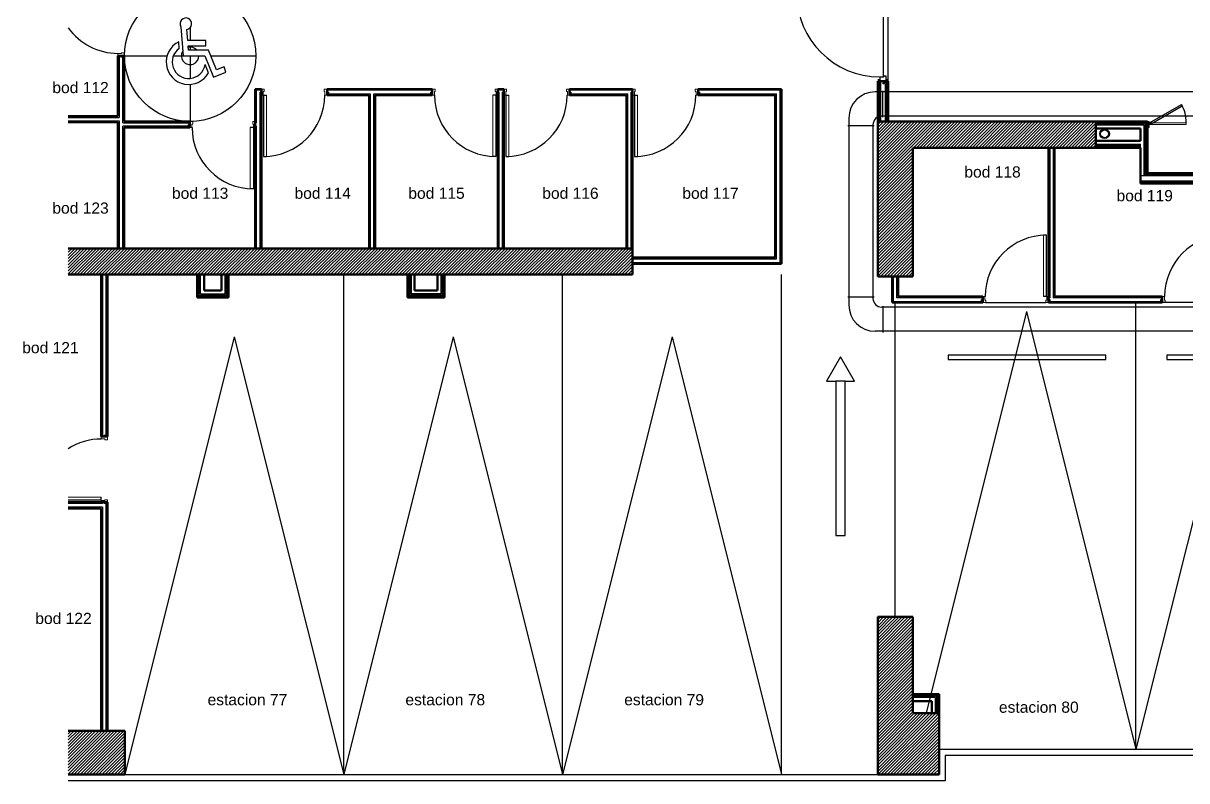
# Model space of a CAD drawing. Header units: millimetres. Extents: x -42700 to 155289, y -7931 to 68797.
# Drawn here: x 354 to 13645, y 24580 to 33230 of the extents above; entities that cross this region are included whole.
import ezdxf

# ---------------------------------------------------------------- set-up
doc = ezdxf.new("R2010")
doc.units = ezdxf.units.MM
doc.layers.add('01 arquitectura', color=8, linetype='Continuous')
doc.layers.add('3 bandejas', color=113, linetype='Continuous', lineweight=25)
doc.styles.add('Arial_4', font='arial.ttf', dxfattribs={"height": 0.1275})

msp = doc.modelspace()

# ---------------------------------------------------------------- hatches: boundary and pattern name
at = {"layer": '01 arquitectura'}
h = msp.add_hatch(dxfattribs=at)
h.set_pattern_fill('_USER', color=9, scale=24.999937, angle=45, style=0, pattern_type=0)
h.set_pattern_definition([(45, (10114.72, 24649.628), (-17.677625, 17.677625), [])])
h.paths.add_polyline_path([(12604.713, 32109.61), (10114.72, 32109.61), (10114.72, 30339.614), (10514.719, 30339.614), (10514.719, 31809.61), (12604.713, 31809.61)])
h = msp.add_hatch(dxfattribs=at)
h.set_pattern_fill('_USER', color=9, scale=24.999937, angle=45, style=0, pattern_type=0)
h.set_pattern_definition([(45, (10114.72, 24649.628), (-17.67763, 17.67763), [])])
h.paths.add_polyline_path([(10114.72, 26449.624), (10114.72, 24649.628), (10814.718, 24649.628), (10814.718, 25349.627), (10514.719, 25349.627), (10514.719, 26449.624)])

# ---------------------------------------------------------------- linework, layer by layer
at = {"layer": '01 arquitectura', "color": 8}
for p, q in [((10179.719, 32624.616), (10179.719, 33559.631)), ((10234.719, 32569.608), (10234.719, 33609.606)), ((2154.68, 33191.49), (2180.001, 32859.3)), ((2232.078, 33033.304), (2222.416, 33160.053)), ((2260.001, 33182.471), (2260.001, 33033.304)), ((2136.225, 32943.713), (2130.441, 33019.6)), ((2441.12, 33033.304), (2232.078, 33033.304)), ((2240.375, 32924.451), (2236.78, 32971.612)), ((2236.78, 32971.612), (2441.12, 32971.612)), ((2260.001, 32971.612), (2260.001, 32924.451)), ((2441.12, 32971.612), (2441.12, 33033.304)), ((1449.741, 32859.608), (1449.741, 32154.609)), ((1469.741, 32859.608), (1469.741, 32844.608)), ((1489.741, 32844.608), (1469.741, 32844.608)), ((1489.741, 32094.61), (1489.741, 32844.608)), ((1510.003, 32859.3), (1997.341, 32859.3)), ((2070.072, 32859.3), (2180.001, 32859.3)), ((2180.001, 32859.3), (2426.877, 32859.3)), ((2470.716, 32924.451), (2240.375, 32924.451)), ((2260.001, 32859.3), (2260.001, 32601.922)), ((2426.877, 32859.3), (2526.577, 32614.112)), ((2562.532, 32698.653), (2470.716, 32924.451)), ((2497.208, 32859.3), (3009.999, 32859.3)), ((2468.631, 32663.858), (2429.956, 32758.969)), ((2647.841, 32732.762), (2562.532, 32698.653)), ((2669.006, 32671.059), (2647.841, 32732.762)), ((2526.577, 32614.112), (2669.006, 32671.059)), ((10114.72, 32589.623), (10139.719, 32589.623)), ((10129.719, 32569.608), (10129.719, 32109.61)), ((10139.719, 32614.616), (10139.719, 32569.608)), ((10179.719, 32614.616), (10139.719, 32614.616)), ((10144.719, 32569.608), (10144.719, 32109.61)), ((10174.719, 32569.608), (10174.719, 32539.609)), ((10209.719, 32624.616), (10179.719, 32624.616)), ((10179.719, 32624.616), (10179.719, 32614.616)), ((10209.719, 32569.608), (10209.719, 32624.616)), ((10209.719, 32589.623), (10234.719, 32589.623)), ((2260.001, 32533.367), (2260.001, 32109.61)), ((3019.737, 32094.61), (3019.737, 32464.609)), ((3074.737, 32464.609), (3019.737, 32464.609)), ((3059.737, 30659.613), (3059.737, 32444.609)), ((3074.737, 32444.609), (3059.737, 32444.609)), ((5024.732, 32464.609), (3824.735, 32464.609)), ((3839.735, 32444.609), (3824.735, 32444.609)), ((3839.735, 32444.609), (3839.735, 32424.609)), ((5009.732, 32424.609), (5009.732, 32444.609)), ((5024.732, 32444.609), (5009.732, 32444.609)), ((5844.73, 32464.609), (5774.73, 32464.609)), ((5789.73, 32444.609), (5774.73, 32444.609)), ((5789.73, 30659.613), (5789.73, 32444.609)), ((5829.73, 30659.613), (5829.73, 32444.609)), ((5844.73, 32444.609), (5829.73, 32444.609)), ((7314.727, 32464.609), (6594.728, 32464.609)), ((6609.728, 32444.609), (6594.728, 32444.609)), ((6609.728, 32444.609), (6609.728, 32424.609)), ((7299.727, 30659.613), (7299.727, 32444.609)), ((7314.727, 32444.609), (7299.727, 32444.609)), ((8999.722, 32464.609), (8064.725, 32464.609)), ((8079.725, 32444.609), (8064.725, 32444.609)), ((8079.725, 32444.609), (8079.725, 32424.609)), ((8999.722, 30499.614), (8999.722, 32464.609)), ((10219.719, 32554.608), (10174.719, 32554.608)), ((10204.719, 32539.609), (10174.719, 32539.609)), ((10204.719, 32109.61), (10204.719, 32539.609)), ((10219.719, 32109.61), (10219.719, 32554.608)), ((3097.265, 32409.609), (3132.265, 32409.609)), ((3097.265, 32409.609), (3097.265, 31709.611)), ((3839.735, 32424.609), (4319.734, 32424.609)), ((4319.734, 30659.613), (4319.734, 32424.609)), ((4359.734, 30659.613), (4359.734, 32424.609)), ((4359.734, 32424.609), (5009.732, 32424.609)), ((5752.202, 32409.609), (5717.202, 32409.609)), ((5752.202, 32409.609), (5752.202, 31709.611)), ((5867.258, 32409.609), (5902.258, 32409.609)), ((5867.258, 32409.609), (5867.258, 31709.611)), ((6609.728, 32424.609), (7259.727, 32424.609)), ((7259.727, 30659.613), (7259.727, 32424.609)), ((7337.255, 32409.609), (7372.255, 32409.609)), ((7337.255, 32409.609), (7337.255, 31709.611)), ((8079.725, 32424.609), (8959.722, 32424.609)), ((8959.722, 30539.614), (8959.722, 32424.609)), ((13219.712, 32094.61), (13583.442, 32304.609)), ((13583.442, 32304.609), (13593.442, 32287.289)), ((13229.712, 32077.289), (13593.442, 32287.289)), ((867.003, 32154.609), (1449.741, 32154.609)), ((867.003, 32114.61), (1449.741, 32114.61)), ((1449.741, 32114.61), (1449.741, 30659.613)), ((1489.741, 32094.61), (2254.739, 32094.61)), ((2239.739, 32054.61), (1489.741, 32054.61)), ((1489.741, 30659.613), (1489.741, 32054.61)), ((2254.739, 32074.61), (2239.739, 32074.61)), ((2239.739, 32054.61), (2239.739, 32074.61)), ((2982.209, 32039.61), (2947.209, 32039.61)), ((2982.209, 32039.61), (2982.209, 31339.612)), ((3019.737, 32094.61), (3004.737, 32094.61)), ((3019.737, 32054.61), (3004.737, 32054.61)), ((3019.737, 30659.613), (3019.737, 32054.61)), ((12604.713, 32094.61), (13179.712, 32094.61)), ((12604.713, 32084.61), (13169.712, 32084.61)), ((12604.713, 32069.61), (13154.712, 32069.61)), ((13154.712, 32069.61), (13154.712, 31489.611)), ((13169.712, 32084.61), (13169.712, 31489.611)), ((13179.712, 32094.61), (13179.712, 31489.611)), ((13219.712, 32094.61), (13229.712, 32077.289)), ((12079.715, 31809.61), (12079.715, 30094.615)), ((12119.715, 31809.61), (12119.715, 30094.615)), ((12604.713, 31849.61), (13114.712, 31849.61)), ((12604.713, 31834.61), (13114.712, 31834.61)), ((12604.713, 31824.61), (13114.712, 31824.61)), ((13114.712, 31809.61), (13114.712, 31849.61)), ((3097.265, 31709.611), (3132.265, 31709.611)), ((5752.202, 31709.611), (5717.202, 31709.611)), ((5867.258, 31709.611), (5902.258, 31709.611)), ((7337.255, 31709.611), (7372.255, 31709.611)), ((13179.712, 31519.611), (13194.712, 31519.611)), ((15009.707, 31504.611), (13179.712, 31504.611)), ((15024.707, 31489.611), (13114.712, 31489.611)), ((13114.712, 31429.611), (14129.709, 31429.611)), ((14114.71, 31414.611), (13114.712, 31414.611)), ((2982.209, 31339.612), (2947.209, 31339.612)), ((12042.187, 30809.613), (12007.187, 30809.613)), ((12042.187, 30109.615), (12042.187, 30809.613)), ((7314.727, 30539.614), (8959.722, 30539.614)), ((7314.727, 30499.614), (8999.722, 30499.614)), ((1259.742, 30359.614), (1259.742, 28509.619)), ((1299.742, 28524.619), (1299.742, 30359.614)), ((2354.739, 30114.615), (2354.739, 30359.614)), ((2364.739, 30124.615), (2364.739, 30359.614)), ((2379.739, 30139.615), (2379.739, 30359.614)), ((2659.738, 30139.615), (2659.738, 30359.614)), ((2674.738, 30124.615), (2674.738, 30359.614)), ((2684.738, 30114.615), (2684.738, 30359.614)), ((4014.735, 24649.628), (4014.735, 30359.614)), ((4759.733, 30359.614), (4759.733, 30114.615)), ((4769.733, 30359.614), (4769.733, 30124.615)), ((4784.733, 30359.614), (4784.733, 30139.615)), ((5124.732, 30359.614), (5124.732, 30139.615)), ((5139.732, 30359.614), (5139.732, 30124.615)), ((5149.732, 30359.614), (5149.732, 30114.615)), ((6514.729, 24649.628), (6514.729, 30359.614)), ((9014.722, 24649.628), (9014.722, 30359.614)), ((10294.719, 30054.615), (10294.719, 30339.614)), ((10334.719, 30094.615), (10334.719, 30339.614)), ((2354.739, 30114.615), (2684.738, 30114.615)), ((2364.739, 30124.615), (2674.738, 30124.615)), ((2379.739, 30139.615), (2659.738, 30139.615)), ((5149.732, 30114.615), (4759.733, 30114.615)), ((5139.732, 30124.615), (4769.733, 30124.615)), ((5124.732, 30139.615), (4784.733, 30139.615)), ((10294.719, 30054.615), (11299.717, 30054.615)), ((10314.719, 26449.624), (10314.719, 30039.615)), ((11314.717, 30094.615), (10334.719, 30094.615)), ((11314.717, 30074.615), (11299.717, 30074.615)), ((11299.717, 30054.615), (11299.717, 30074.615)), ((11349.724, 30039.615), (12034.74, 30039.615)), ((12042.187, 30109.615), (12007.187, 30109.615)), ((12079.715, 30094.615), (12064.715, 30094.615)), ((12079.715, 30074.615), (12064.715, 30074.615)), ((12079.715, 30074.615), (12079.715, 30054.615)), ((12079.715, 30054.615), (13349.711, 30054.615)), ((13364.711, 30094.615), (12119.715, 30094.615)), ((13064.712, 24939.628), (13064.712, 30039.615)), ((13349.711, 30054.615), (13349.711, 30074.615)), ((13364.711, 30074.615), (13349.711, 30074.615)), ((14114.702, 30039.615), (13364.711, 30039.615)), ((11814.715, 29939.615), (10667.218, 25349.627)), ((11814.715, 29939.615), (13064.712, 24939.628)), ((14314.709, 29939.615), (13064.712, 24939.628)), ((2764.738, 29649.616), (1514.741, 24649.628)), ((2764.738, 29649.616), (4014.735, 24649.628)), ((5264.732, 29649.616), (4014.735, 24649.628)), ((5264.732, 29649.616), (6514.729, 24649.628)), ((7764.725, 29649.616), (6514.729, 24649.628)), ((7764.725, 29649.616), (9014.722, 24649.628)), ((9690.213, 29421.067), (9529.314, 29142.38)), ((9851.113, 29142.38), (9690.213, 29421.067)), ((12719.054, 29439.616), (10919.058, 29439.616)), ((10919.058, 29439.616), (10919.058, 29389.616)), ((10919.058, 29389.616), (12719.054, 29389.616)), ((12719.054, 29389.616), (12719.054, 29439.616)), ((15219.048, 29439.616), (13419.052, 29439.616)), ((13419.052, 29439.616), (13419.052, 29389.616)), ((13419.052, 29389.616), (15219.048, 29389.616)), ((9529.314, 29142.38), (9636.749, 29142.38)), ((9743.678, 29142.38), (9636.749, 29142.38)), ((9636.749, 29142.38), (9636.749, 27379.621)), ((9743.678, 29142.38), (9851.113, 29142.38)), ((9743.678, 27379.621), (9743.678, 29142.38)), ((1279.742, 28524.619), (1279.742, 28509.619)), ((1279.742, 28524.619), (1299.742, 28524.619)), ((1244.742, 27782.149), (867.003, 27782.149)), ((1244.742, 27782.149), (1244.742, 27817.148)), ((1259.742, 27744.621), (867.003, 27744.621)), ((1259.742, 27704.621), (867.003, 27704.621)), ((1259.742, 27759.62), (1259.742, 27744.621)), ((1259.742, 27704.621), (1259.742, 25149.627)), ((1279.742, 27759.62), (1279.742, 27744.621)), ((1299.742, 27744.621), (1279.742, 27744.621)), ((1299.742, 25149.627), (1299.742, 27744.621)), ((9636.749, 27379.621), (9743.678, 27379.621)), ((10799.718, 25554.626), (10514.719, 25554.626)), ((10789.718, 25544.626), (10514.719, 25544.626)), ((10774.718, 25529.626), (10514.719, 25529.626)), ((10774.718, 25349.627), (10774.718, 25529.626)), ((10789.718, 25349.627), (10789.718, 25544.626)), ((10799.718, 25349.627), (10799.718, 25554.626)), ((10814.718, 24939.628), (18154.699, 24939.628)), ((22194.689, 24869.628), (10884.718, 24869.628)), ((10884.718, 24869.628), (10884.718, 24579.628)), ((1514.741, 24649.628), (10114.72, 24649.628)), ((10884.718, 24579.628), (867.003, 24579.628))]:
    msp.add_line(p, q, dxfattribs=at)
at = {"layer": '01 arquitectura', "color": 8, "lineweight": 18}
for p, q in [((1434.741, 32884.615), (1434.741, 32859.608)), ((1474.741, 32884.615), (1434.741, 32884.615)), ((1504.741, 32894.615), (1474.741, 32894.615)), ((1474.741, 32894.615), (1474.741, 32884.615)), ((1504.741, 32859.608), (1504.741, 32894.615)), ((3104.712, 32479.609), (3074.737, 32479.609)), ((3094.783, 32409.609), (3094.783, 32449.609)), ((3094.783, 32449.609), (3104.712, 32449.609)), ((3104.712, 32449.609), (3104.712, 32479.609)), ((3824.735, 32479.609), (3789.728, 32479.609)), ((3789.728, 32479.609), (3789.728, 32449.609)), ((3789.728, 32449.609), (3799.728, 32449.609)), ((3799.728, 32449.609), (3799.728, 32409.609)), ((5024.732, 32479.609), (5059.74, 32479.609)), ((5049.74, 32449.609), (5049.74, 32409.609)), ((5059.74, 32449.609), (5049.74, 32449.609)), ((5059.74, 32479.609), (5059.74, 32449.609)), ((5744.755, 32479.609), (5774.73, 32479.609)), ((5744.755, 32449.609), (5744.755, 32479.609)), ((5754.684, 32449.609), (5744.755, 32449.609)), ((5754.684, 32409.609), (5754.684, 32449.609)), ((5874.705, 32479.609), (5844.73, 32479.609)), ((5864.776, 32409.609), (5864.776, 32449.609)), ((5864.776, 32449.609), (5874.705, 32449.609)), ((5874.705, 32449.609), (5874.705, 32479.609)), ((6594.728, 32479.609), (6559.721, 32479.609)), ((6559.721, 32479.609), (6559.721, 32449.609)), ((6559.721, 32449.609), (6569.721, 32449.609)), ((6569.721, 32449.609), (6569.721, 32409.609)), ((7344.701, 32479.609), (7314.727, 32479.609)), ((7334.772, 32409.609), (7334.772, 32449.609)), ((7334.772, 32449.609), (7344.701, 32449.609)), ((7344.701, 32449.609), (7344.701, 32479.609)), ((8064.725, 32479.609), (8029.717, 32479.609)), ((8029.717, 32479.609), (8029.717, 32449.609)), ((8029.717, 32449.609), (8039.717, 32449.609)), ((8039.717, 32449.609), (8039.717, 32409.609)), ((3074.737, 32409.609), (3094.783, 32409.609)), ((3132.265, 32409.609), (3132.265, 31709.611)), ((3799.728, 32409.609), (3824.735, 32409.609)), ((5049.74, 32409.609), (5024.732, 32409.609)), ((5717.202, 32409.609), (5717.202, 31709.611)), ((5774.73, 32409.609), (5754.684, 32409.609)), ((5844.73, 32409.609), (5864.776, 32409.609)), ((5902.258, 32409.609), (5902.258, 31709.611)), ((6569.721, 32409.609), (6594.728, 32409.609)), ((7314.727, 32409.609), (7334.772, 32409.609)), ((7372.255, 32409.609), (7372.255, 31709.611)), ((8039.717, 32409.609), (8064.725, 32409.609)), ((2254.739, 32109.61), (2289.747, 32109.61)), ((2279.747, 32039.61), (2254.739, 32039.61)), ((2279.747, 32079.61), (2279.747, 32039.61)), ((2289.747, 32079.61), (2279.747, 32079.61)), ((2289.747, 32109.61), (2289.747, 32079.61)), ((2947.209, 32039.61), (2947.209, 31339.612)), ((2974.762, 32109.61), (3004.737, 32109.61)), ((2974.762, 32079.61), (2974.762, 32109.61)), ((2984.691, 32079.61), (2974.762, 32079.61)), ((2984.691, 32039.61), (2984.691, 32079.61)), ((3004.737, 32039.61), (2984.691, 32039.61)), ((13194.712, 32109.61), (13214.712, 32109.61)), ((13214.712, 32039.61), (13194.712, 32039.61)), ((13214.712, 32109.61), (13214.712, 32039.61)), ((13219.712, 32094.61), (13639.711, 32094.61)), ((13219.712, 32074.61), (13219.712, 32094.61)), ((13639.711, 32074.61), (13219.712, 32074.61)), ((13639.711, 32094.61), (13639.711, 32074.61)), ((12007.187, 30109.615), (12007.187, 30809.613)), ((11339.724, 30109.615), (11314.717, 30109.615)), ((11314.717, 30039.615), (11349.724, 30039.615)), ((11339.724, 30069.615), (11339.724, 30109.615)), ((11349.724, 30069.615), (11339.724, 30069.615)), ((11349.724, 30039.615), (11349.724, 30069.615)), ((12044.669, 30069.615), (12034.74, 30069.615)), ((12034.74, 30069.615), (12034.74, 30039.615)), ((12034.74, 30039.615), (12064.715, 30039.615)), ((12064.715, 30109.615), (12044.669, 30109.615)), ((12044.669, 30109.615), (12044.669, 30069.615)), ((13389.719, 30109.615), (13364.711, 30109.615)), ((13364.711, 30039.615), (13399.719, 30039.615)), ((13389.719, 30069.615), (13389.719, 30109.615)), ((13399.719, 30069.615), (13389.719, 30069.615)), ((13399.719, 30039.615), (13399.719, 30069.615)), ((1244.742, 28484.611), (1244.742, 28509.619)), ((1284.742, 28484.611), (1244.742, 28484.611)), ((1284.742, 28474.611), (1284.742, 28484.611)), ((1314.742, 28474.611), (1284.742, 28474.611)), ((1314.742, 28509.619), (1314.742, 28474.611)), ((1244.742, 27817.148), (867.003, 27817.148)), ((1244.742, 27779.666), (1284.742, 27779.666)), ((1244.742, 27759.62), (1244.742, 27779.666)), ((1284.742, 27789.595), (1314.742, 27789.595)), ((1284.742, 27779.666), (1284.742, 27789.595)), ((1314.742, 27789.595), (1314.742, 27759.62))]:
    msp.add_line(p, q, dxfattribs=at)
at = {"layer": '01 arquitectura', "color": 8, "lineweight": 50}
for p, q in [((1434.741, 32859.608), (1434.741, 32169.609)), ((1504.741, 32859.608), (1434.741, 32859.608)), ((1504.741, 32109.61), (1504.741, 32859.608)), ((10234.719, 32569.608), (10114.72, 32569.608)), ((10114.72, 32569.608), (10114.72, 32109.61)), ((10234.719, 32109.61), (10234.719, 32569.608)), ((3004.737, 32479.609), (3004.737, 30659.613)), ((3074.737, 32479.609), (3004.737, 32479.609)), ((3074.737, 30659.613), (3074.737, 32479.609)), ((5024.732, 32479.609), (3824.735, 32479.609)), ((3824.735, 32479.609), (3824.735, 32409.609)), ((5024.732, 32409.609), (5024.732, 32479.609)), ((5774.73, 32479.609), (5774.73, 30659.613)), ((5844.73, 32479.609), (5774.73, 32479.609)), ((5844.73, 30659.613), (5844.73, 32479.609)), ((7314.727, 32479.609), (6594.728, 32479.609)), ((6594.728, 32479.609), (6594.728, 32409.609)), ((7314.727, 30659.613), (7314.727, 32479.609)), ((9014.722, 32479.609), (8064.725, 32479.609)), ((8064.725, 32479.609), (8064.725, 32409.609)), ((9014.722, 30484.614), (9014.722, 32479.609)), ((3824.735, 32409.609), (4304.734, 32409.609)), ((4304.734, 32409.609), (4304.734, 30659.613)), ((4374.734, 30659.613), (4374.734, 32409.609)), ((4374.734, 32409.609), (5024.732, 32409.609)), ((6594.728, 32409.609), (7244.727, 32409.609)), ((7244.727, 32409.609), (7244.727, 30659.613)), ((8064.725, 32409.609), (8944.722, 32409.609)), ((8944.722, 32409.609), (8944.722, 30554.613)), ((1434.741, 32169.609), (867.003, 32169.609)), ((867.003, 32099.61), (1434.741, 32099.61)), ((1434.741, 32099.61), (1434.741, 30659.613)), ((2254.739, 32109.61), (1504.741, 32109.61)), ((1504.741, 32039.61), (2254.739, 32039.61)), ((1504.741, 30659.613), (1504.741, 32039.61)), ((2254.739, 32039.61), (2254.739, 32109.61)), ((10514.719, 32109.61), (10114.72, 32109.61)), ((10114.72, 32109.61), (10114.72, 30339.614)), ((12604.713, 32109.61), (10514.719, 32109.61)), ((12604.713, 31809.61), (12604.713, 32109.61)), ((13194.712, 32109.61), (12604.713, 32109.61)), ((13194.712, 31519.611), (13194.712, 32109.61)), ((12604.713, 32029.61), (13114.712, 32029.61)), ((13114.712, 32029.61), (13114.712, 31889.61)), ((10514.719, 31809.61), (12604.713, 31809.61)), ((10514.719, 30339.614), (10514.719, 31809.61)), ((12064.715, 31809.61), (12064.715, 30039.615)), ((12134.714, 30109.615), (12134.714, 31809.61)), ((13114.712, 31889.61), (12604.713, 31889.61)), ((12604.713, 31809.61), (13114.712, 31809.61)), ((13114.712, 31809.61), (13114.712, 31399.611)), ((14994.707, 31519.611), (13194.712, 31519.611)), ((13114.712, 31399.611), (14114.71, 31399.611)), ((7314.727, 30659.613), (867.003, 30659.613)), ((7314.727, 30359.614), (7314.727, 30659.613)), ((8944.722, 30554.613), (7314.727, 30554.613)), ((7314.727, 30484.614), (9014.722, 30484.614)), ((867.003, 30359.614), (7314.727, 30359.614)), ((1244.742, 30359.614), (1244.742, 28509.619)), ((1314.742, 28509.619), (1314.742, 30359.614)), ((2339.739, 30359.614), (2339.739, 30099.615)), ((2419.739, 30179.614), (2419.739, 30359.614)), ((2619.738, 30359.614), (2619.738, 30179.614)), ((2699.738, 30099.615), (2699.738, 30359.614)), ((4744.733, 30359.614), (4744.733, 30099.615)), ((4824.733, 30179.614), (4824.733, 30359.614)), ((5084.732, 30359.614), (5084.732, 30179.614)), ((5164.732, 30099.615), (5164.732, 30359.614)), ((10114.72, 30339.614), (10514.719, 30339.614)), ((10279.719, 30339.614), (10279.719, 30039.615)), ((10349.719, 30109.615), (10349.719, 30339.614)), ((2619.738, 30179.614), (2419.739, 30179.614)), ((5084.732, 30179.614), (4824.733, 30179.614)), ((2339.739, 30099.615), (2699.738, 30099.615)), ((4744.733, 30099.615), (5164.732, 30099.615)), ((10279.719, 30039.615), (11314.717, 30039.615)), ((11314.717, 30109.615), (10349.719, 30109.615)), ((11314.717, 30039.615), (11314.717, 30109.615)), ((12064.715, 30039.615), (13364.711, 30039.615)), ((13364.711, 30109.615), (12134.714, 30109.615)), ((13364.711, 30039.615), (13364.711, 30109.615)), ((1244.742, 28509.619), (1314.742, 28509.619)), ((1314.742, 27759.62), (867.003, 27759.62)), ((867.003, 27689.621), (1244.742, 27689.621)), ((1244.742, 27689.621), (1244.742, 25149.627)), ((1314.742, 25149.627), (1314.742, 27759.62)), ((10514.719, 26449.624), (10114.72, 26449.624)), ((10114.72, 26449.624), (10114.72, 24649.628)), ((10514.719, 25349.627), (10514.719, 26449.624)), ((10814.718, 25569.626), (10514.719, 25569.626)), ((10814.718, 25349.627), (10814.718, 25569.626)), ((10514.719, 25489.626), (10734.718, 25489.626)), ((10734.718, 25489.626), (10734.718, 25349.627)), ((10814.718, 25349.627), (10514.719, 25349.627)), ((10814.718, 24649.628), (10814.718, 25349.627)), ((1514.741, 25149.627), (867.003, 25149.627)), ((1514.741, 24649.628), (1514.741, 25149.627)), ((867.003, 24649.628), (1514.741, 24649.628)), ((10114.72, 24649.628), (10814.718, 24649.628))]:
    msp.add_line(p, q, dxfattribs=at)
at = {"layer": '01 arquitectura', "color": 9, "linetype": 'Continuous'}
for p, q in [((867.003, 30650.122), (876.494, 30659.613)), ((867.003, 30614.767), (911.849, 30659.613)), ((867.003, 30579.411), (947.205, 30659.613)), ((867.003, 30544.056), (982.56, 30659.613)), ((867.003, 30508.701), (1017.915, 30659.613)), ((867.003, 30473.346), (1053.27, 30659.613)), ((867.003, 30437.99), (1088.626, 30659.613)), ((867.003, 30402.635), (1123.981, 30659.613)), ((867.003, 30367.28), (1159.336, 30659.613)), ((894.692, 30359.614), (1194.691, 30659.613)), ((930.047, 30359.614), (1230.047, 30659.613)), ((965.403, 30359.614), (1265.402, 30659.613)), ((1000.758, 30359.614), (1300.757, 30659.613)), ((1036.113, 30359.614), (1336.112, 30659.613)), ((1071.468, 30359.614), (1371.468, 30659.613)), ((1106.824, 30359.614), (1406.823, 30659.613)), ((1142.179, 30359.614), (1442.178, 30659.613)), ((1177.534, 30359.614), (1477.533, 30659.613)), ((1212.889, 30359.614), (1512.889, 30659.613)), ((1248.245, 30359.614), (1548.244, 30659.613)), ((1283.6, 30359.614), (1583.599, 30659.613)), ((1318.955, 30359.614), (1618.954, 30659.613)), ((1354.31, 30359.614), (1654.31, 30659.613)), ((1389.666, 30359.614), (1689.665, 30659.613)), ((1425.021, 30359.614), (1725.02, 30659.613)), ((1460.376, 30359.614), (1760.375, 30659.613)), ((1495.731, 30359.614), (1795.731, 30659.613)), ((1531.087, 30359.614), (1831.086, 30659.613)), ((1566.442, 30359.614), (1866.441, 30659.613)), ((1601.797, 30359.614), (1901.796, 30659.613)), ((1637.152, 30359.614), (1937.152, 30659.613)), ((1672.508, 30359.614), (1972.507, 30659.613)), ((1707.863, 30359.614), (2007.862, 30659.613)), ((1743.218, 30359.614), (2043.217, 30659.613)), ((1778.573, 30359.614), (2078.573, 30659.613)), ((1813.929, 30359.614), (2113.928, 30659.613)), ((1849.284, 30359.614), (2149.283, 30659.613)), ((1884.639, 30359.614), (2184.638, 30659.613)), ((1919.994, 30359.614), (2219.994, 30659.613)), ((1955.35, 30359.614), (2255.349, 30659.613)), ((1990.705, 30359.614), (2290.704, 30659.613)), ((2026.06, 30359.614), (2326.059, 30659.613)), ((2061.415, 30359.614), (2361.415, 30659.613)), ((2096.771, 30359.614), (2396.77, 30659.613)), ((2132.126, 30359.614), (2432.125, 30659.613)), ((2167.481, 30359.614), (2467.48, 30659.613)), ((2202.836, 30359.614), (2502.836, 30659.613)), ((2238.192, 30359.614), (2538.191, 30659.613)), ((2273.547, 30359.614), (2573.546, 30659.613)), ((2308.902, 30359.614), (2608.901, 30659.613)), ((2344.257, 30359.614), (2644.257, 30659.613)), ((2379.613, 30359.614), (2679.612, 30659.613)), ((2414.968, 30359.614), (2714.967, 30659.613)), ((2450.323, 30359.614), (2750.322, 30659.613)), ((2485.678, 30359.614), (2785.678, 30659.613)), ((2521.034, 30359.614), (2821.033, 30659.613)), ((2556.389, 30359.614), (2856.388, 30659.613)), ((2591.744, 30359.614), (2891.743, 30659.613)), ((2627.099, 30359.614), (2927.099, 30659.613)), ((2662.455, 30359.614), (2962.454, 30659.613)), ((2697.81, 30359.614), (2997.809, 30659.613)), ((2733.165, 30359.614), (3033.164, 30659.613)), ((2768.52, 30359.614), (3068.52, 30659.613)), ((2803.876, 30359.614), (3103.875, 30659.613)), ((2839.231, 30359.614), (3139.23, 30659.613)), ((2874.586, 30359.614), (3174.585, 30659.613)), ((2909.941, 30359.614), (3209.941, 30659.613)), ((2945.297, 30359.614), (3245.296, 30659.613)), ((2980.652, 30359.614), (3280.651, 30659.613)), ((3016.007, 30359.614), (3316.006, 30659.613)), ((3051.362, 30359.614), (3351.362, 30659.613)), ((3086.718, 30359.614), (3386.717, 30659.613)), ((3122.073, 30359.614), (3422.072, 30659.613)), ((3157.428, 30359.614), (3457.427, 30659.613)), ((3192.783, 30359.614), (3492.783, 30659.613)), ((3228.139, 30359.614), (3528.138, 30659.613)), ((3263.494, 30359.614), (3563.493, 30659.613)), ((3298.849, 30359.614), (3598.848, 30659.613)), ((3334.204, 30359.614), (3634.204, 30659.613)), ((3369.56, 30359.614), (3669.559, 30659.613)), ((3404.915, 30359.614), (3704.914, 30659.613)), ((3440.27, 30359.614), (3740.269, 30659.613)), ((3475.625, 30359.614), (3775.625, 30659.613)), ((3510.981, 30359.614), (3810.98, 30659.613)), ((3546.336, 30359.614), (3846.335, 30659.613)), ((3581.691, 30359.614), (3881.69, 30659.613)), ((3617.046, 30359.614), (3917.046, 30659.613)), ((3652.402, 30359.614), (3952.401, 30659.613)), ((3687.757, 30359.614), (3987.756, 30659.613)), ((3723.112, 30359.614), (4023.111, 30659.613)), ((3758.467, 30359.614), (4058.467, 30659.613)), ((3793.823, 30359.614), (4093.822, 30659.613)), ((3829.178, 30359.614), (4129.177, 30659.613)), ((3864.533, 30359.614), (4164.532, 30659.613)), ((3899.888, 30359.614), (4199.888, 30659.613)), ((3935.244, 30359.614), (4235.243, 30659.613)), ((3970.599, 30359.614), (4270.598, 30659.613)), ((4005.954, 30359.614), (4305.953, 30659.613)), ((4041.309, 30359.614), (4341.309, 30659.613)), ((4076.665, 30359.614), (4376.664, 30659.613)), ((4112.02, 30359.614), (4412.019, 30659.613)), ((4147.375, 30359.614), (4447.374, 30659.613)), ((4182.73, 30359.614), (4482.73, 30659.613)), ((4218.086, 30359.614), (4518.085, 30659.613)), ((4253.441, 30359.614), (4553.44, 30659.613)), ((4288.796, 30359.614), (4588.795, 30659.613)), ((4324.151, 30359.614), (4624.151, 30659.613)), ((4359.507, 30359.614), (4659.506, 30659.613)), ((4394.862, 30359.614), (4694.861, 30659.613)), ((4430.217, 30359.614), (4730.216, 30659.613)), ((4465.572, 30359.614), (4765.572, 30659.613)), ((4500.928, 30359.614), (4800.927, 30659.613)), ((4536.283, 30359.614), (4836.282, 30659.613)), ((4571.638, 30359.614), (4871.637, 30659.613)), ((4606.993, 30359.614), (4906.993, 30659.613)), ((4642.349, 30359.614), (4942.348, 30659.613)), ((4677.704, 30359.614), (4977.703, 30659.613)), ((4713.059, 30359.614), (5013.058, 30659.613)), ((4748.414, 30359.614), (5048.414, 30659.613)), ((4783.77, 30359.614), (5083.769, 30659.613)), ((4819.125, 30359.614), (5119.124, 30659.613)), ((4854.48, 30359.614), (5154.479, 30659.613)), ((4889.835, 30359.614), (5189.835, 30659.613)), ((4925.191, 30359.614), (5225.19, 30659.613)), ((4960.546, 30359.614), (5260.545, 30659.613)), ((4995.901, 30359.614), (5295.9, 30659.613)), ((5031.256, 30359.614), (5331.256, 30659.613)), ((5066.612, 30359.614), (5366.611, 30659.613)), ((5101.967, 30359.614), (5401.966, 30659.613)), ((5137.322, 30359.614), (5437.321, 30659.613)), ((5172.677, 30359.614), (5472.677, 30659.613)), ((5208.033, 30359.614), (5508.032, 30659.613)), ((5243.388, 30359.614), (5543.387, 30659.613)), ((5278.743, 30359.614), (5578.742, 30659.613)), ((5314.098, 30359.614), (5614.098, 30659.613)), ((5349.454, 30359.614), (5649.453, 30659.613)), ((5384.809, 30359.614), (5684.808, 30659.613)), ((5420.164, 30359.614), (5720.163, 30659.613)), ((5455.519, 30359.614), (5755.519, 30659.613)), ((5490.875, 30359.614), (5790.874, 30659.613)), ((5526.23, 30359.614), (5826.229, 30659.613)), ((5561.585, 30359.614), (5861.584, 30659.613)), ((5596.94, 30359.614), (5896.94, 30659.613)), ((5632.296, 30359.614), (5932.295, 30659.613)), ((5667.651, 30359.614), (5967.65, 30659.613)), ((5703.006, 30359.614), (6003.005, 30659.613)), ((5738.361, 30359.614), (6038.361, 30659.613)), ((5773.717, 30359.614), (6073.716, 30659.613)), ((5809.072, 30359.614), (6109.071, 30659.613)), ((5844.427, 30359.614), (6144.426, 30659.613)), ((5879.782, 30359.614), (6179.782, 30659.613)), ((5915.138, 30359.614), (6215.137, 30659.613)), ((5950.493, 30359.614), (6250.492, 30659.613)), ((5985.848, 30359.614), (6285.847, 30659.613)), ((6021.203, 30359.614), (6321.203, 30659.613)), ((6056.559, 30359.614), (6356.558, 30659.613)), ((6091.914, 30359.614), (6391.913, 30659.613)), ((6127.269, 30359.614), (6427.268, 30659.613)), ((6162.624, 30359.614), (6462.624, 30659.613)), ((6197.98, 30359.614), (6497.979, 30659.613)), ((6233.335, 30359.614), (6533.334, 30659.613)), ((6268.69, 30359.614), (6568.689, 30659.613)), ((6304.045, 30359.614), (6604.045, 30659.613)), ((6339.401, 30359.614), (6639.4, 30659.613)), ((6374.756, 30359.614), (6674.755, 30659.613)), ((6410.111, 30359.614), (6710.11, 30659.613)), ((6445.466, 30359.614), (6745.466, 30659.613)), ((6480.822, 30359.614), (6780.821, 30659.613)), ((6516.177, 30359.614), (6816.176, 30659.613)), ((6551.532, 30359.614), (6851.531, 30659.613)), ((6586.887, 30359.614), (6886.887, 30659.613)), ((6622.243, 30359.614), (6922.242, 30659.613)), ((6657.598, 30359.614), (6957.597, 30659.613)), ((6692.953, 30359.614), (6992.952, 30659.613)), ((6728.308, 30359.614), (7028.308, 30659.613)), ((6763.664, 30359.614), (7063.663, 30659.613)), ((6799.019, 30359.614), (7099.018, 30659.613)), ((6834.374, 30359.614), (7134.373, 30659.613)), ((6869.729, 30359.614), (7169.729, 30659.613)), ((6905.085, 30359.614), (7205.084, 30659.613)), ((6940.44, 30359.614), (7240.439, 30659.613)), ((6975.795, 30359.614), (7275.794, 30659.613)), ((7011.15, 30359.614), (7311.15, 30659.613)), ((7046.506, 30359.614), (7314.727, 30627.835)), ((7081.861, 30359.614), (7314.727, 30592.48)), ((7117.216, 30359.614), (7314.727, 30557.124)), ((7152.571, 30359.614), (7314.727, 30521.769)), ((7187.927, 30359.614), (7314.727, 30486.414)), ((7223.282, 30359.614), (7314.727, 30451.059)), ((7258.637, 30359.614), (7314.727, 30415.703)), ((7293.992, 30359.614), (7314.727, 30380.348)), ((867.003, 25115.491), (901.139, 25149.627)), ((867.003, 25080.136), (936.494, 25149.627)), ((867.003, 25044.781), (971.849, 25149.627)), ((867.003, 25009.425), (1007.204, 25149.627)), ((867.003, 24974.07), (1042.56, 25149.627)), ((867.003, 24938.715), (1077.915, 25149.627)), ((867.003, 24903.36), (1113.27, 25149.627)), ((867.003, 24868.004), (1148.625, 25149.627)), ((867.003, 24832.649), (1183.981, 25149.627)), ((867.003, 24797.294), (1219.336, 25149.627)), ((867.003, 24761.939), (1254.691, 25149.627)), ((867.003, 24726.583), (1290.046, 25149.627)), ((867.003, 24691.228), (1325.402, 25149.627)), ((867.003, 24655.873), (1360.757, 25149.627)), ((896.113, 24649.628), (1396.112, 25149.627)), ((931.469, 24649.628), (1431.467, 25149.627)), ((966.824, 24649.628), (1466.823, 25149.627)), ((1002.179, 24649.628), (1502.178, 25149.627)), ((1037.534, 24649.628), (1514.741, 25126.835)), ((1072.89, 24649.628), (1514.741, 25091.48)), ((1108.245, 24649.628), (1514.741, 25056.124)), ((1143.6, 24649.628), (1514.741, 25020.769)), ((1178.955, 24649.628), (1514.741, 24985.414)), ((1214.311, 24649.628), (1514.741, 24950.059)), ((1249.666, 24649.628), (1514.741, 24914.703)), ((1285.021, 24649.628), (1514.741, 24879.348)), ((1320.376, 24649.628), (1514.741, 24843.993)), ((1355.732, 24649.628), (1514.741, 24808.638)), ((1391.087, 24649.628), (1514.741, 24773.282)), ((1426.442, 24649.628), (1514.741, 24737.927)), ((1461.797, 24649.628), (1514.741, 24702.572)), ((1497.153, 24649.628), (1514.741, 24667.217))]:
    msp.add_line(p, q, dxfattribs=at)
at = {"layer": '01 arquitectura', "color": 8}
for centre, radius in [((2260.001, 32859.3), 749.998), ((12706.225, 31967.706), 55), ((12706.225, 31967.706), 45)]:
    msp.add_circle(centre, radius, dxfattribs=at)
for centre, radius, start, end in [((10139.719, 33567.078), 949.998, 180, 270), ((2211.482, 33225.187), 66.045, 279.5296114, 210.6777104), ((1434.741, 33587.078), 699.998, 215.8006735, 270), ((2243.6, 32788.553), 257.27, 116.0940158, 331.008057), ((2243.6, 32788.553), 188.69, 124.6842098, 350.9794263), ((2260.001, 32859.3), 100, 147.4387992, 0), ((2260.001, 32859.3), 100, 40.8493161, 102.7936884), ((3097.265, 32409.609), 699.998, 270, 0), ((5752.202, 32409.609), 699.998, 180, 270), ((5867.258, 32409.609), 699.998, 270, 0), ((7337.255, 32409.609), 699.998, 270, 0), ((13219.712, 32094.61), 419.999, 0, 30), ((2982.209, 32039.61), 699.998, 180, 270), ((12042.187, 30109.615), 699.998, 90, 180), ((14092.181, 30109.615), 699.998, 90, 180), ((1244.742, 27782.149), 699.998, 90, 122.6583441)]:
    msp.add_arc(centre, radius, start, end, dxfattribs=at)
at = {"layer": '3 bandejas', "ltscale": 0.01}
for p, q in [((19340.519, 32447.027, 2502.131), (10084.572, 32447.027, 2502.131)), ((19264.421, 32171.027, 2502.131), (10160.572, 32171.027, 2502.131)), ((9784.573, 32147.027, 2502.131), (9784.573, 30012.651, 2502.131)), ((10060.573, 32071.028, 2502.131), (10060.573, 30088.651, 2502.131)), ((17805.011, 29988.651, 2502.131), (10160.572, 29988.651, 2502.131)), ((17729.011, 29712.652, 2502.131), (10084.572, 29712.652, 2502.131))]:
    msp.add_line(p, q, dxfattribs=at)
at = {"layer": '3 bandejas', "ltscale": 0.01, "elevation": 2502.131}
for points in [[(10172.572, 32159.027), (10172.572, 32459.027)], [(10072.573, 32059.028), (9772.573, 32059.028)], [(10072.573, 30100.651), (9772.573, 30100.651)], [(10172.572, 30000.651), (10172.572, 29700.652)]]:
    msp.add_lwpolyline(points, dxfattribs=at)
at = {"layer": '3 bandejas', "ltscale": 0.01}
for centre, radius, start, end in [((10084.572, 32147.027, 2502.131), 299.999, 90, 180), ((10160.572, 32071.028, 2502.131), 100, 90, 180), ((10160.572, 30088.651, 2502.131), 100, 180, 270), ((10084.572, 30012.651, 2502.131), 299.999, 180, 270)]:
    msp.add_arc(centre, radius, start, end, dxfattribs=at)

# ---------------------------------------------------------------- texts
at = {"layer": '01 arquitectura', "color": 8, "attachment_point": 1, "style": 'Arial_4'}
for s, insert, char_height, width in [('bod 112', (686.1, 32559.854), 127.4997, 817.71921), ('bod 118', (11104.43, 31596.341), 127.4997, 817.71921), ('bod 113', (2052.555, 31353.183), 127.4997, 817.71921), ('bod 114', (3452.552, 31353.183), 127.4997, 817.71921), ('bod 115', (4752.548, 31353.183), 127.4997, 817.71921), ('bod 116', (6282.589, 31353.183), 127.4997, 817.71921), ('bod 117', (7882.585, 31353.183), 127.4997, 817.71921), ('bod 119', (12842.853, 31325.603), 127.4997, 817.71921), ('bod 123', (686.1, 31183.66), 127.4997, 817.71921), ('bod 121', (342.335, 29589.581), 127.4997, 817.71921), ('bod 122', (491.258, 26497.297), 127.4997, 817.71921), ('estacion 77', (2459.002, 25568.922), 127.49968, 1130.37655), ('estacion 78', (4718.996, 25568.922), 127.49968, 1130.37655), ('estacion 79', (7218.99, 25568.922), 127.49968, 1130.37655), ('estacion 80', (11499.307, 25483.355), 127.49968, 1130.37655)]:
    msp.add_mtext(s, dxfattribs=dict(at, insert=insert, char_height=char_height, width=width))

doc.saveas('drawing.dxf')
